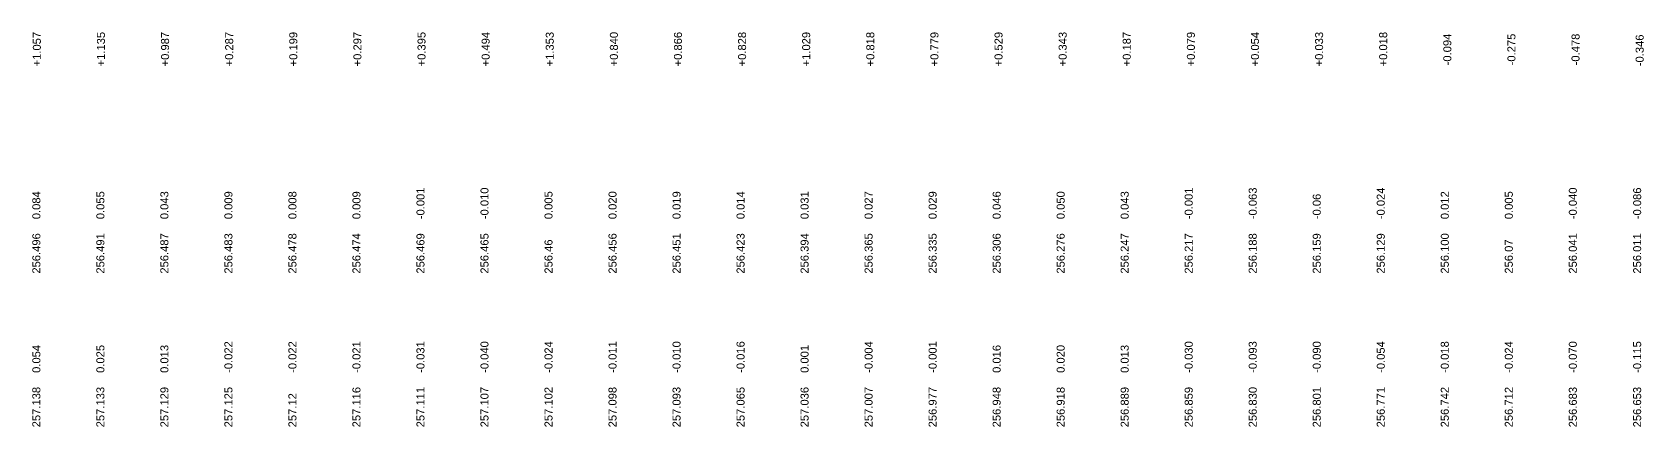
# Model space of a CAD drawing. Header units: feet. Extents: x 32905 to 38206, y -6633 to -4867.
# Drawn here: x 36999 to 37502, y -6633 to -6510 of the extents above; entities that cross this region are included whole.
import ezdxf

# ---------------------------------------------------------------- set-up
doc = ezdxf.new("R2010")
doc.units = ezdxf.units.FT
doc.header["$MEASUREMENT"] = 0
for name, color, linetype, lineweight in [('LS CUT FILL', 10, 'Continuous', 0), ('LS PFL-EFL', 10, 'Continuous', 0), ('LS PRL-ERL', 10, 'Continuous', 0), ('LS PRO FL', 10, 'Continuous', 0), ('LS PRO. RL', 10, 'Continuous', 0)]:
    doc.layers.add(name, color=color, linetype=linetype, lineweight=lineweight)
doc.styles.get("Standard").update_dxf_attribs({"font": 'arial.ttf'})
doc.styles.add('Style-Arial', font='arial.ttf')

msp = doc.modelspace()

# ---------------------------------------------------------------- texts
at = {"layer": 'LS CUT FILL', "color": 1, "lineweight": 0, "style": 'Style-Arial'}
for s, p in [('+1.057', (37001.4, -6520.63)), ('+1.135', (37021.43, -6520.63)), ('+0.987', (37041.46, -6520.63)), ('+0.287', (37061.49, -6520.63)), ('+0.199', (37081.52, -6520.63)), ('+0.297', (37101.55, -6520.63)), ('+0.395', (37121.58, -6520.63)), ('+0.494', (37141.61, -6520.63)), ('+1.353', (37161.64, -6520.63)), ('+0.840', (37181.67, -6520.63)), ('+0.866', (37201.69, -6520.63)), ('+0.828', (37221.72, -6520.63)), ('+1.029', (37241.75, -6520.63)), ('+0.818', (37261.78, -6520.63)), ('+0.779', (37281.81, -6520.63)), ('+0.529', (37301.84, -6520.63)), ('+0.343', (37321.87, -6520.63)), ('+0.187', (37341.9, -6520.63)), ('+0.079', (37361.93, -6520.63)), ('+0.054', (37381.96, -6520.63)), ('+0.033', (37401.98, -6520.63)), ('+0.018', (37422.01, -6520.63)), ('-0.094', (37442.04, -6520.3)), ('-0.275', (37462.07, -6520.3)), ('-0.478', (37482.1, -6520.3)), ('-0.346', (37502.13, -6520.57))]:
    msp.add_text(s, height=2.5, rotation=90, dxfattribs=at).set_placement(p)
at = {"layer": 'LS PFL-EFL'}
for s, p in [('0.084', (37001.25, -6568.35)), ('0.055', (37021.25, -6568.35)), ('0.043', (37041.25, -6568.35)), ('0.009', (37061.25, -6568.35)), ('0.008', (37081.25, -6568.35)), ('0.009', (37101.25, -6568.35)), ('-0.001', (37121.25, -6568.35)), ('-0.010', (37141.25, -6568.35)), ('0.005', (37161.25, -6568.35)), ('0.020', (37181.25, -6568.35)), ('0.019', (37201.25, -6568.35)), ('0.014', (37221.25, -6568.35)), ('0.031', (37241.25, -6568.35)), ('0.027', (37261.25, -6568.35)), ('0.029', (37281.25, -6568.35)), ('0.046', (37301.25, -6568.35)), ('0.050', (37321.25, -6568.35)), ('0.043', (37341.25, -6568.35)), ('-0.001', (37361.25, -6568.35)), ('-0.063', (37381.25, -6568.35)), ('-0.024', (37421.25, -6568.35)), ('0.012', (37441.25, -6568.35)), ('0.005', (37461.25, -6568.35)), ('-0.040', (37481.25, -6568.35)), ('-0.086', (37501.35, -6568.35)), ('-0.06', (37401.25, -6568.35))]:
    msp.add_text(s, height=2.5, rotation=90, dxfattribs=at).set_placement(p)
at = {"layer": 'LS PRL-ERL'}
for s, p in [('0.054', (37001.25, -6616.35)), ('0.025', (37021.25, -6616.35)), ('0.013', (37041.25, -6616.35)), ('-0.022', (37061.25, -6616.35)), ('-0.022', (37081.25, -6616.35)), ('-0.021', (37101.25, -6616.35)), ('-0.031', (37121.25, -6616.35)), ('-0.040', (37141.25, -6616.35)), ('-0.024', (37161.25, -6616.35)), ('-0.011', (37181.25, -6616.35)), ('-0.010', (37201.25, -6616.35)), ('-0.016', (37221.25, -6616.35)), ('0.001', (37241.25, -6616.35)), ('-0.004', (37261.25, -6616.35)), ('-0.001', (37281.25, -6616.35)), ('0.016', (37301.25, -6616.35)), ('0.020', (37321.25, -6616.35)), ('0.013', (37341.25, -6616.35)), ('-0.030', (37361.25, -6616.35)), ('-0.093', (37381.25, -6616.35)), ('-0.090', (37401.25, -6616.35)), ('-0.054', (37421.25, -6616.35)), ('-0.018', (37441.25, -6616.35)), ('-0.024', (37461.25, -6616.35)), ('-0.070', (37481.25, -6616.35)), ('-0.115', (37501.35, -6616.35))]:
    msp.add_text(s, height=2.5, rotation=90, dxfattribs=at).set_placement(p)
at = {"layer": 'LS PRO FL'}
for s, p in [('256.496', (37001.25, -6585.35)), ('256.491', (37021.25, -6585.35)), ('256.487', (37041.25, -6585.35)), ('256.483', (37061.25, -6585.35)), ('256.478', (37081.25, -6585.35)), ('256.474', (37101.25, -6585.35)), ('256.469', (37121.25, -6585.35)), ('256.465', (37141.25, -6585.35)), ('256.46', (37161.25, -6585.35)), ('256.456', (37181.25, -6585.35)), ('256.451', (37201.25, -6585.35)), ('256.423', (37221.25, -6585.35)), ('256.394', (37241.25, -6585.35)), ('256.365', (37261.25, -6585.35)), ('256.335', (37281.25, -6585.35)), ('256.306', (37301.25, -6585.35)), ('256.276', (37321.25, -6585.35)), ('256.247', (37341.25, -6585.35)), ('256.217', (37361.25, -6585.35)), ('256.188', (37381.25, -6585.35)), ('256.159', (37401.25, -6585.35)), ('256.129', (37421.25, -6585.35)), ('256.100', (37441.25, -6585.35)), ('256.07', (37461.25, -6585.35)), ('256.041', (37481.25, -6585.35)), ('256.011', (37501.35, -6585.35))]:
    msp.add_text(s, height=2.5, rotation=90, dxfattribs=at).set_placement(p)
at = {"layer": 'LS PRO. RL'}
for s, p in [('257.138', (37001.25, -6633.35)), ('257.133', (37021.25, -6633.35)), ('257.129', (37041.25, -6633.35)), ('257.125', (37061.25, -6633.35)), ('257.12', (37081.25, -6633.35)), ('257.116', (37101.25, -6633.35)), ('257.111', (37121.25, -6633.35)), ('257.107', (37141.25, -6633.35)), ('257.102', (37161.25, -6633.35)), ('257.098', (37181.25, -6633.35)), ('257.093', (37201.25, -6633.35)), ('257.065', (37221.25, -6633.35)), ('257.036', (37241.25, -6633.35)), ('257.007', (37261.25, -6633.35)), ('256.977', (37281.25, -6633.35)), ('256.948', (37301.25, -6633.35)), ('256.918', (37321.25, -6633.35)), ('256.889', (37341.25, -6633.35)), ('256.859', (37361.25, -6633.35)), ('256.830', (37381.25, -6633.35)), ('256.801', (37401.25, -6633.35)), ('256.771', (37421.25, -6633.35)), ('256.742', (37441.25, -6633.35)), ('256.712', (37461.25, -6633.35)), ('256.683', (37481.25, -6633.35)), ('256.653', (37501.35, -6633.35))]:
    msp.add_text(s, height=2.5, rotation=90, dxfattribs=at).set_placement(p)

doc.saveas('drawing.dxf')
